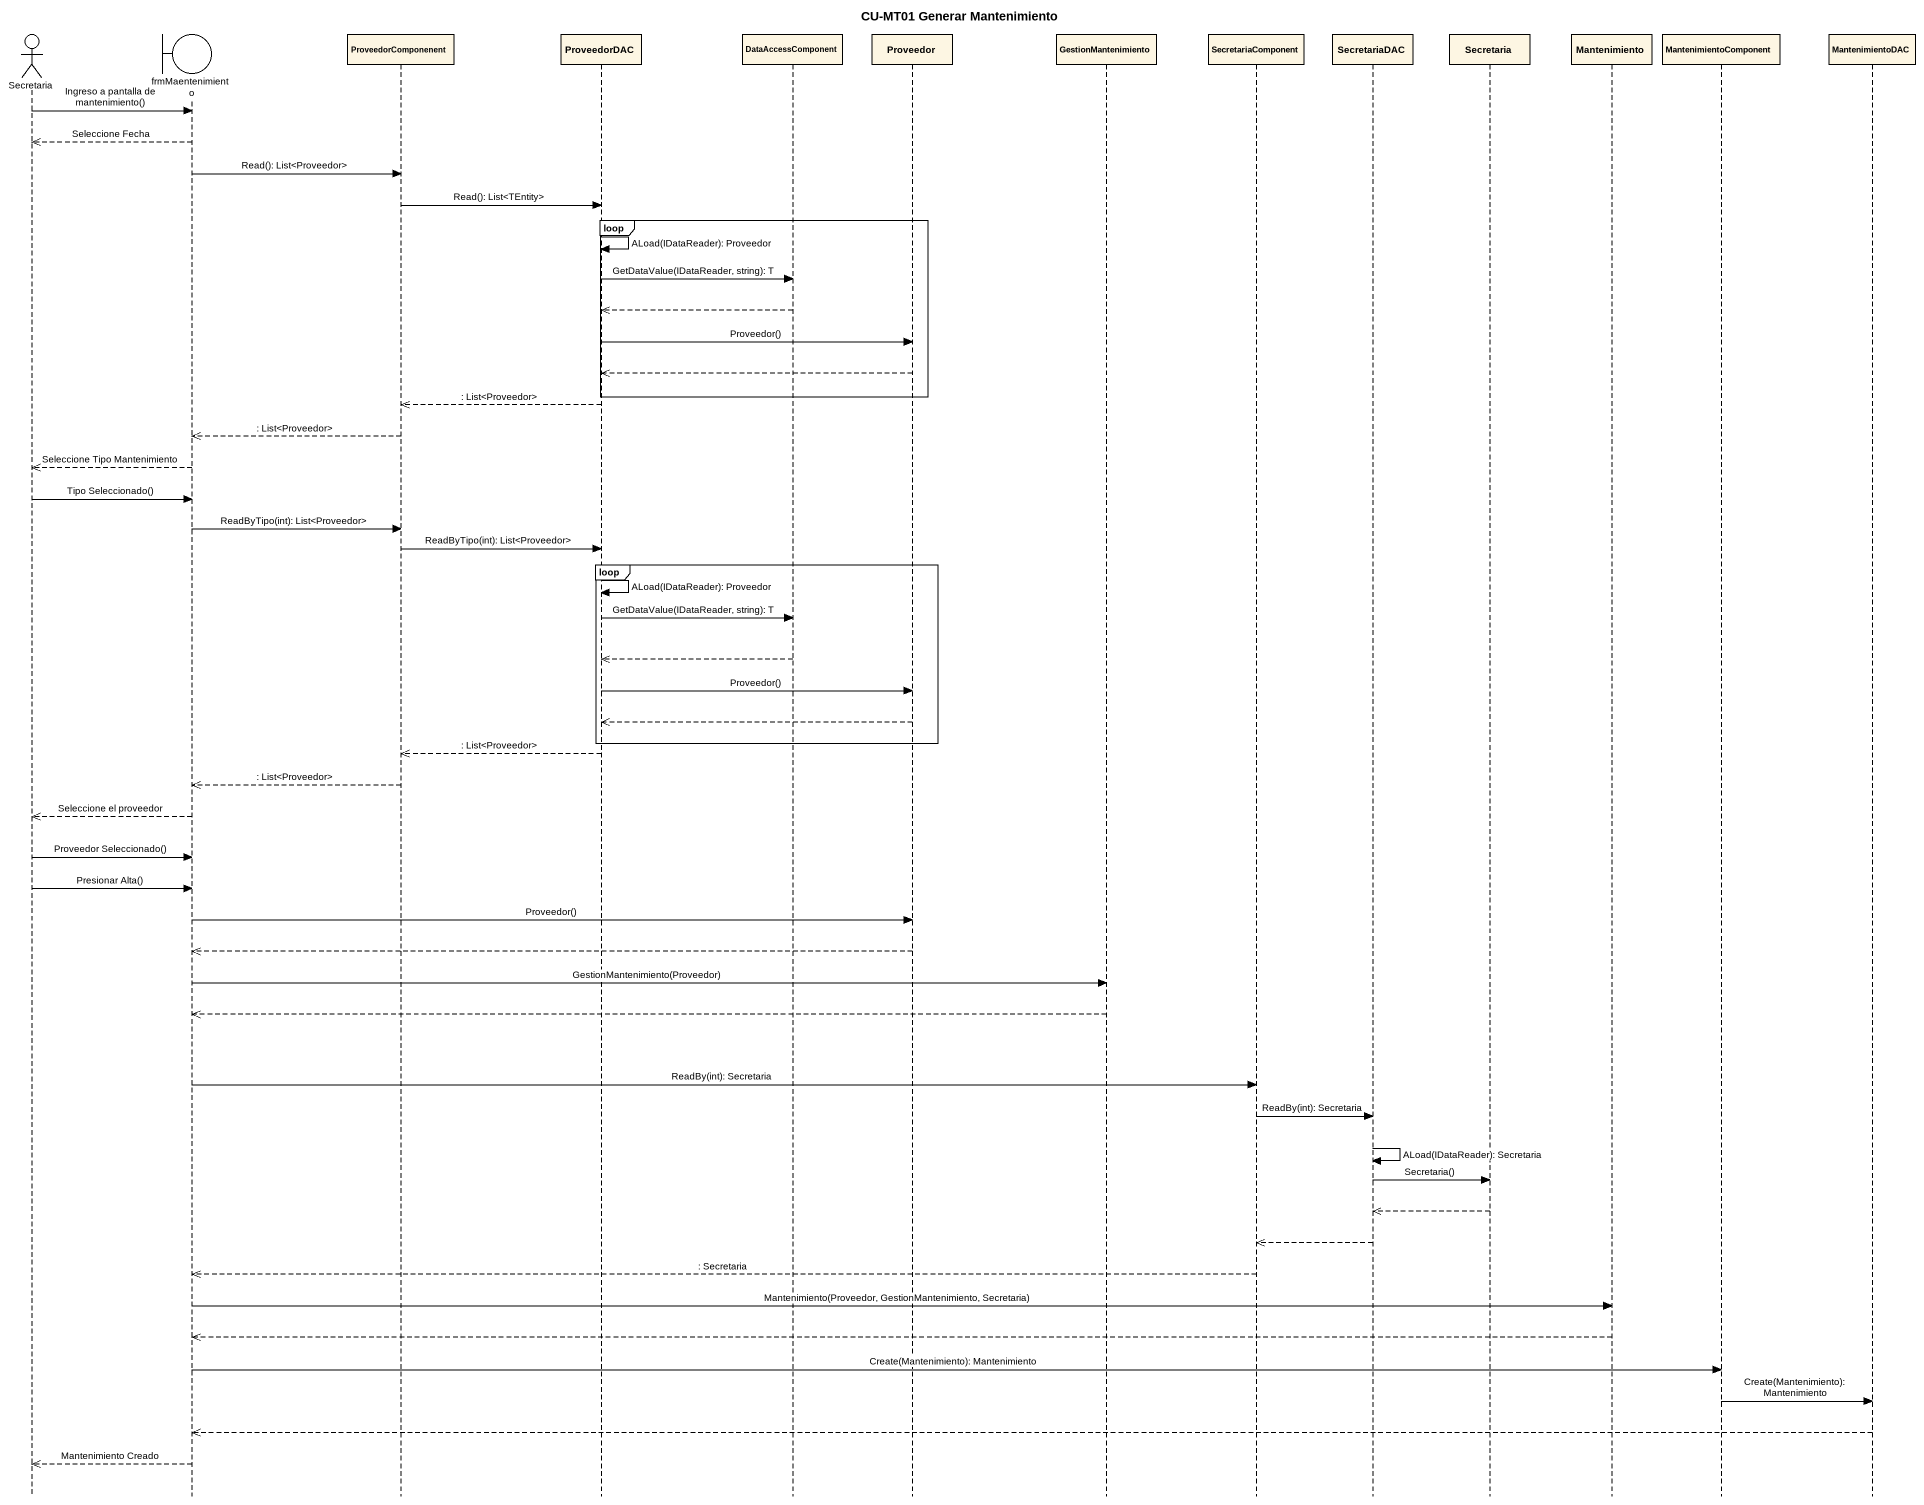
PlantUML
@startuml
title CU-MT01 Generar Mantenimiento
hide footbox
actor Secretaria
boundary frmMaentenimiento
participant ProveedorComponenent
participant ProveedorDAC
participant DataAccessComponent
participant Proveedor
participant GestionMantenimiento
participant SecretariaComponent
participant SecretariaDAC
participant "Secretaria" as Secretaria_2
participant Mantenimiento
participant MantenimientoComponent
participant MantenimientoDAC

Secretaria -> frmMaentenimiento : Ingreso a pantalla de mantenimiento()
frmMaentenimiento -->> Secretaria : Seleccione Fecha
frmMaentenimiento -> ProveedorComponenent : Read(): List<Proveedor>
ProveedorComponenent -> ProveedorDAC : Read(): List<TEntity>
loop
  ProveedorDAC -> ProveedorDAC : ALoad(IDataReader): Proveedor
  ProveedorDAC -> DataAccessComponent : GetDataValue(IDataReader, string): T
  DataAccessComponent -->> ProveedorDAC
  ProveedorDAC -> Proveedor : Proveedor()
  Proveedor -->> ProveedorDAC
end
ProveedorDAC -->> ProveedorComponenent : : List<Proveedor>
ProveedorComponenent -->> frmMaentenimiento : : List<Proveedor>
frmMaentenimiento -->> Secretaria : Seleccione Tipo Mantenimiento
Secretaria -> frmMaentenimiento : Tipo Seleccionado()
frmMaentenimiento -> ProveedorComponenent : ReadByTipo(int): List<Proveedor>
ProveedorComponenent -> ProveedorDAC : ReadByTipo(int): List<Proveedor>
loop
  ProveedorDAC -> ProveedorDAC : ALoad(IDataReader): Proveedor
  ProveedorDAC -> DataAccessComponent : GetDataValue(IDataReader, string): T
  DataAccessComponent -->> ProveedorDAC
  ProveedorDAC -> Proveedor : Proveedor()
  Proveedor -->> ProveedorDAC
end
ProveedorDAC -->> ProveedorComponenent : : List<Proveedor>
ProveedorComponenent -->> frmMaentenimiento : : List<Proveedor>
frmMaentenimiento -->> Secretaria : Seleccione el proveedor
Secretaria -> frmMaentenimiento : Proveedor Seleccionado()
Secretaria -> frmMaentenimiento : Presionar Alta()
frmMaentenimiento -> Proveedor : Proveedor()
Proveedor -->> frmMaentenimiento
frmMaentenimiento -> GestionMantenimiento : GestionMantenimiento(Proveedor)
GestionMantenimiento -->> frmMaentenimiento
frmMaentenimiento -> SecretariaComponent : ReadBy(int): Secretaria
SecretariaComponent -> SecretariaDAC : ReadBy(int): Secretaria
SecretariaDAC -> SecretariaDAC : ALoad(IDataReader): Secretaria
SecretariaDAC -> Secretaria_2 : Secretaria()
Secretaria_2 -->> SecretariaDAC
SecretariaDAC -->> SecretariaComponent
SecretariaComponent -->> frmMaentenimiento : : Secretaria
frmMaentenimiento -> Mantenimiento : Mantenimiento(Proveedor, GestionMantenimiento, Secretaria)
Mantenimiento -->> frmMaentenimiento
frmMaentenimiento -> MantenimientoComponent : Create(Mantenimiento): Mantenimiento
MantenimientoComponent -> MantenimientoDAC : Create(Mantenimiento): Mantenimiento
MantenimientoDAC -->> frmMaentenimiento
frmMaentenimiento -->> Secretaria : Mantenimiento Creado
@enduml
